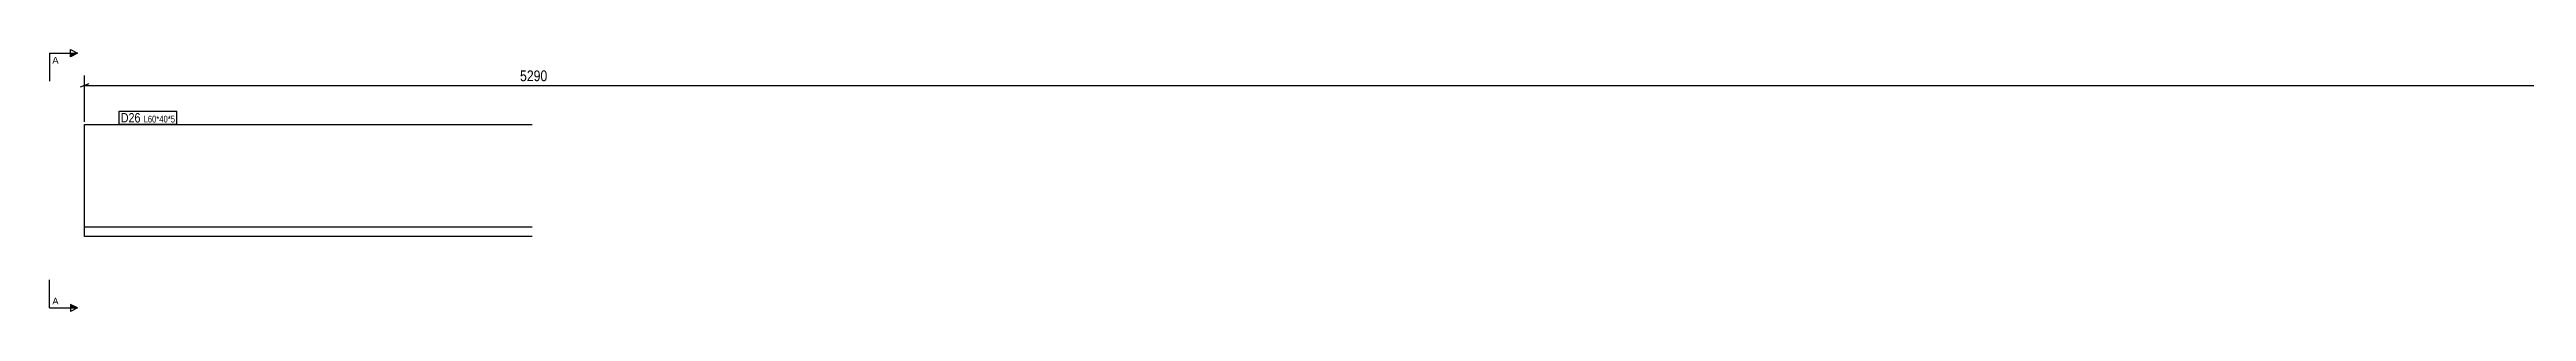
# Model space of a CAD drawing. Header units: millimetres. Extents: x 4 to 10429, y 4 to 145.
# Drawn here: x 4 to 1332, y 4 to 145 of the extents above; entities that cross this region are included whole.
import ezdxf

# ---------------------------------------------------------------- set-up
doc = ezdxf.new("R2010")
doc.units = ezdxf.units.MM
for name, color, linetype in [('MÅLSÆTNING', 7, 'Continuous'), ('STÅL', 7, 'Continuous'), ('TEKST', 7, 'Continuous')]:
    doc.layers.add(name, color=color, linetype=linetype)
doc.styles.add('Arial', font='ARIAL.TTF', dxfattribs={"height": 0.2})
doc.styles.add('Arial Narrow', font='ARIALN.TTF', dxfattribs={"height": 0.2})

msp = doc.modelspace()

# ---------------------------------------------------------------- linework, layer by layer
at = {"layer": 'MÅLSÆTNING', "color": 7, "linetype": 'Continuous'}
for p, q in [((25.5, 126.3), (21, 124.5)), ((23.2, 106), (23.2, 130.7)), ((23.2, 125.4), (5313.3, 125.4))]:
    msp.add_line(p, q, dxfattribs=at)
at = {"layer": 'STÅL', "color": 2, "linetype": 'Continuous'}
for p, q in [((23.2, 55.5), (23.2, 104.5)), ((23.2, 104.5), (263.2, 104.5)), ((23.2, 44.5), (23.2, 55.5)), ((263.2, 49.5), (23.2, 49.5)), ((263.2, 44.5), (23.2, 44.5))]:
    msp.add_line(p, q, dxfattribs=at)

# ---------------------------------------------------------------- wipeouts: each hides what was drawn before it
at = {"color": 0, "linetype": 'Continuous'}
for points in [[(9.3, 137.1), (9.3, 140.8), (6, 140.8), (6, 137.1)], [(9.3, 8.2), (9.3, 12), (6, 12), (6, 8.2)]]:
    msp.add_wipeout(points, dxfattribs=at).dxf.layer = 'TEKST'

# ---------------------------------------------------------------- next in the draw order: hatches: boundary and pattern name
at = {"layer": 'TEKST', "linetype": 'Continuous'}
for points in [[(15.8, 140.8), (15.8, 142.7), (19.5, 142.7)], [(15.8, 6.4), (15.8, 8.2), (19.5, 6.4)]]:
    msp.add_hatch(color=30, dxfattribs=at).paths.add_polyline_path(points)

# ---------------------------------------------------------------- next in the draw order: linework, layer by layer
at = {"layer": 'TEKST', "color": 30, "linetype": 'Continuous'}
for p, q in [((4.5, 142.7), (4.5, 127.7)), ((4.5, 142.7), (19.5, 142.7)), ((15.8, 140.8), (15.8, 144.6)), ((15.8, 144.6), (19.5, 142.7)), ((19.5, 142.7), (15.8, 140.8)), ((4.5, 6.4), (4.5, 21.4)), ((4.5, 6.4), (19.5, 6.4)), ((19.5, 6.4), (15.8, 8.2)), ((15.8, 8.2), (15.8, 4.5)), ((19.5, 6.4), (15.8, 4.5))]:
    msp.add_line(p, q, dxfattribs=at)

# ---------------------------------------------------------------- next in the draw order: texts
at = {"layer": 'TEKST', "color": 96, "linetype": 'Continuous', "style": 'Arial'}
for p in [(6, 137.1), (6, 8.2)]:
    msp.add_text('A', height=3.58, dxfattribs=at).set_placement(p)

# ---------------------------------------------------------------- next in the draw order: wipeouts: each hides what was drawn before it
at = {"color": 0}
for points, layer in [([(5081, 126.5), (5081, 134.9), (255.5, 134.9), (255.5, 126.5)], 'MÅLSÆTNING'), ([(53.3, 105.6), (53.3, 110.8), (42.7, 110.8), (42.7, 105.6)], 'TEKST')]:
    msp.add_wipeout(points, dxfattribs=at).dxf.layer = layer

# ---------------------------------------------------------------- next in the draw order: texts
at = {"layer": 'MÅLSÆTNING', "color": 3, "style": 'Arial Narrow'}
msp.add_text('5290', height=5.73, dxfattribs=at).set_placement((256.7, 127.7))

# ---------------------------------------------------------------- next in the draw order: wipeouts: each hides what was drawn before it
at = {"color": 0}
msp.add_wipeout([(53.3, 105.6), (53.3, 110.8), (42.7, 110.8), (42.7, 105.6)], dxfattribs=at).dxf.layer = 'TEKST'

# ---------------------------------------------------------------- next in the draw order: linework, layer by layer
at = {"layer": 'TEKST', "color": 7, "linetype": 'Continuous'}
msp.add_line((41.8, 104.7), (41.8, 111.7), dxfattribs=at)

# ---------------------------------------------------------------- next in the draw order: wipeouts: each hides what was drawn before it
at = {"color": 0}
msp.add_wipeout([(71.8, 105.6), (71.8, 109.3), (54.9, 109.3), (54.9, 105.6)], dxfattribs=at).dxf.layer = 'TEKST'

# ---------------------------------------------------------------- next in the draw order: wipeouts: each hides what was drawn before it
msp.add_wipeout([(71.8, 105.6), (71.8, 109.3), (54.9, 109.3), (54.9, 105.6)], dxfattribs=at).dxf.layer = 'TEKST'

# ---------------------------------------------------------------- next in the draw order: linework, layer by layer
at = {"layer": 'TEKST', "color": 7, "linetype": 'Continuous'}
for p, q in [((41.8, 111.7), (72.7, 111.7)), ((72.7, 104.7), (72.7, 111.7)), ((41.8, 104.7), (72.7, 104.7))]:
    msp.add_line(p, q, dxfattribs=at)

# ---------------------------------------------------------------- next in the draw order: texts
at = {"layer": 'TEKST', "color": 3, "style": 'Arial Narrow'}
for s, height, p in [('D26', 5.01, (42.7, 105.6)), ('L60*40*5', 3.58, (54.9, 105.6))]:
    msp.add_text(s, height=height, dxfattribs=at).set_placement(p)

doc.saveas('drawing.dxf')
